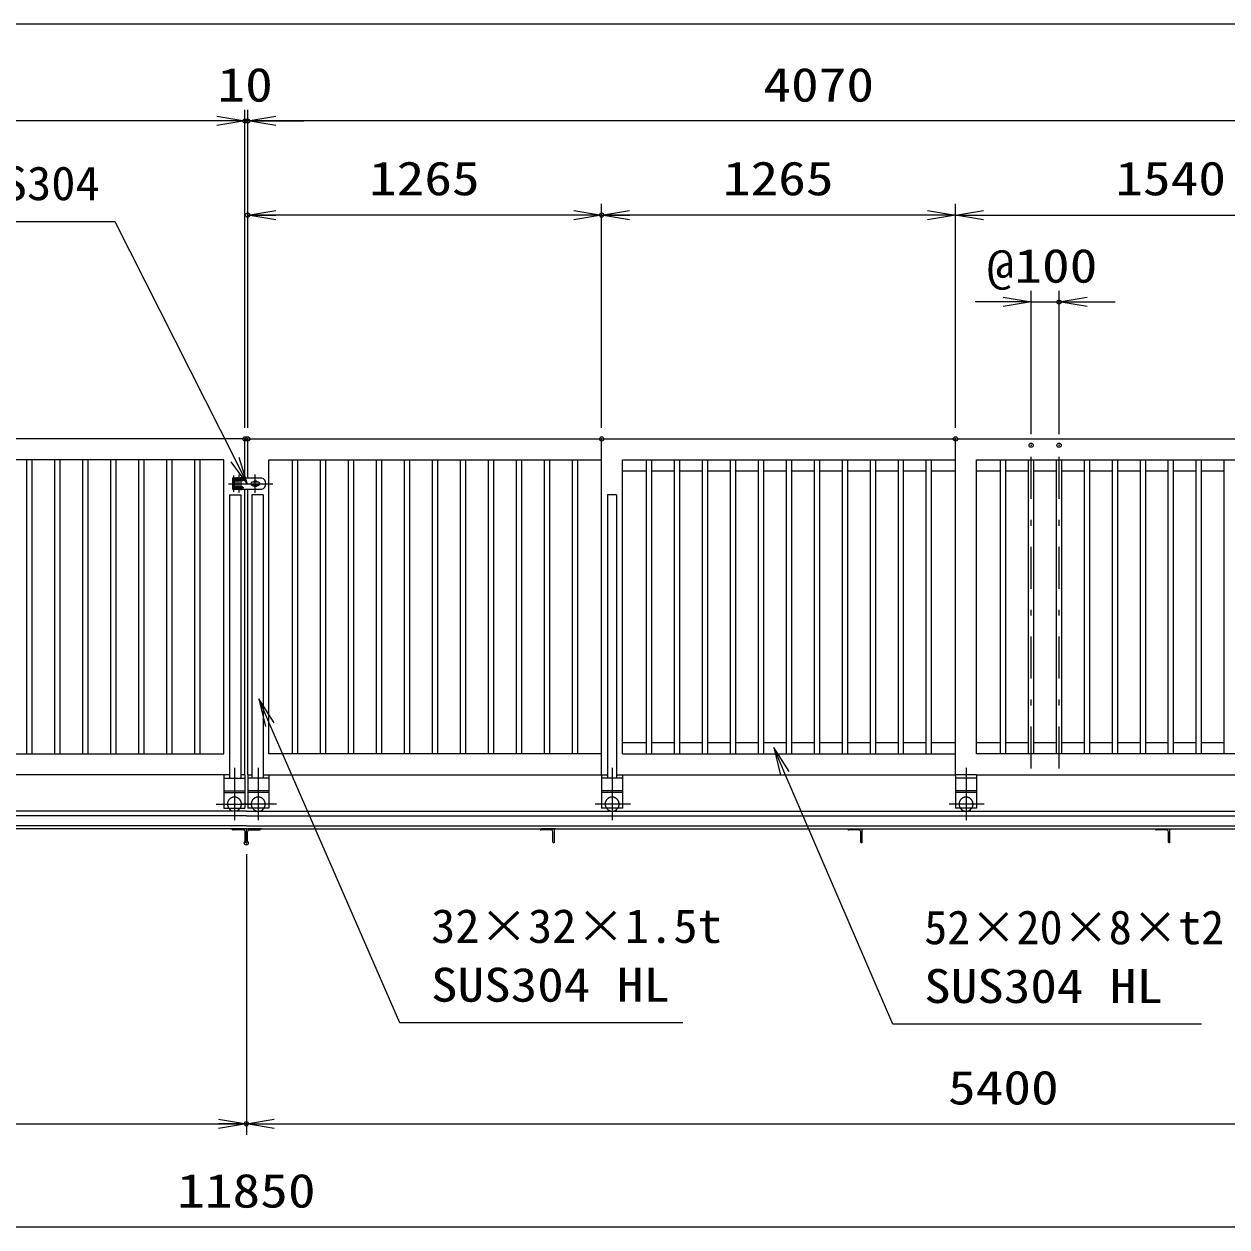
# Model space of a CAD drawing. Units: millimetres at full size. Extents: x -11880 to 11880, y -8400 to 8400.
# Drawn here: x 84 to 4383, y 795 to 5094 of the extents above; entities that cross this region are included whole.
import ezdxf
from ezdxf.enums import TextEntityAlignment as Align

# ---------------------------------------------------------------- set-up
doc = ezdxf.new("R2010")
doc.units = ezdxf.units.MM
doc.header["$LTSCALE"] = 30
doc.header["$PDMODE"] = 32
doc.header["$PDSIZE"] = 15
for name, pattern in [('USER1', [10.7, 5, -2.5, 0.7, -2.5]), ('USER2', [2.7, 2, -0.7]), ('USER4', [80, 60, -20]), ('USER5', [160, 100, -20, 20, -20])]:
    doc.linetypes.add(name, pattern=pattern)
for name, color, linetype, lineweight in [('0-1_外形線', 7, 'Continuous', 18), ('0-2_01', 4, 'Continuous', 18), ('0-3_軸線', 6, 'USER1', 18), ('0-4_隠れ線', 4, 'USER2', 18), ('0-8_寸法線', 3, 'Continuous', 18), ('0-9_0', 7, 'Continuous', 18)]:
    doc.layers.add(name, color=color, linetype=linetype, lineweight=lineweight)
doc.layers.add('0-A_DEFPOINTS', color=7, linetype='Continuous')
doc.styles.add('ＭＳ ゴシック', font='')
doc.styles.get('ＭＳ ゴシック').set_extended_font_data('MS Gothic')

# ---------------------------------------------------------------- blocks, each defined once
blk = doc.blocks.new('_OPEN')
at = {"layer": '0-9_0'}
blk.add_line((0, 0), (-30, 0), dxfattribs=at)
blk.add_lwpolyline([(-30, 5), (0, 0), (-30, -5)], dxfattribs=at)
blk = doc.blocks.new('S158')
at = {"layer": '0-8_寸法線'}
for points in [[(9757665.3, -15321462.8), (9816050.1, -15321462.8), (9828919.8, -15346994.5), (9830270.2, -15349673.4)], [(9828473.3, -15347219.5), (9830270.2, -15349673.4), (9829366.3, -15346769.4)]]:
    blk.add_lwpolyline(points, dxfattribs=at)
at = {"layer": '0-8_寸法線', "color": 254, "style": 'ＭＳ ゴシック', "width": 1.05}
blk.add_text('MARUKI 掛金 120 SUS304', height=3637, dxfattribs=at).set_placement((9757233.3, -15320272.3), align=Align.BOTTOM_LEFT)
blk = doc.blocks.new('S162')
at = {"layer": '0-8_寸法線'}
for points in [[(9876930.6, -15407394.1), (9846597, -15407394.1), (9832662.3, -15375397.3), (9831464.4, -15372646.9)], [(9833120.7, -15375197.7), (9831464.4, -15372646.9), (9832203.9, -15375597)]]:
    blk.add_lwpolyline(points, dxfattribs=at)
at = {"layer": '0-8_寸法線', "color": 254, "style": 'ＭＳ ゴシック'}
for s, width, p in [('32×32×1.5t', 1.05, (9849945, -15399903.5)), ('SUS304 HL', 1.15, (9849945, -15406203.5))]:
    blk.add_text(s, height=3637, dxfattribs=dict(at, width=width)).set_placement(p, align=Align.BOTTOM_LEFT)
blk = doc.blocks.new('S164')
at = {"layer": '0-8_寸法線'}
for points in [[(9932573.2, -15407533.5), (9899474.8, -15407533.5), (9887884.9, -15380631.2), (9886697.9, -15377876)], [(9888344.1, -15380433.4), (9886697.9, -15377876), (9887425.7, -15380829.1)]]:
    blk.add_lwpolyline(points, dxfattribs=at)
at = {"layer": '0-8_寸法線', "color": 254, "style": 'ＭＳ ゴシック'}
blk.add_text('52×20×8×t2', height=3637, dxfattribs=at).set_placement((9902822.8, -15400042.9), align=Align.BOTTOM_LEFT)
at = {"layer": '0-8_寸法線', "color": 254, "style": 'ＭＳ ゴシック', "width": 1.15}
blk.add_text('SUS304 HL', height=3637, dxfattribs=at).set_placement((9902822.8, -15406342.9), align=Align.BOTTOM_LEFT)

msp = doc.modelspace()

# ---------------------------------------------------------------- linework, layer by layer
at = {"layer": '0-1_外形線'}
for p, q in [((873.29, 3611.32), (-1061.37, 3611.32)), ((873.29, 3471.32), (873.29, 3611.32)), ((883.29, 3611.32), (2817.94, 3611.32)), ((883.29, 3471.32), (883.29, 3611.32)), ((2148.29, 2411.31), (2148.29, 3611.32)), ((2817.94, 3611.32), (3162.12, 3611.32)), ((3413.29, 2411.31), (3413.29, 3611.32)), ((798.29, 3536.32), (-391.71, 3536.32)), ((93.79, 2486.31), (93.79, 3536.32)), ((112.79, 2486.31), (112.79, 3536.32)), ((193.79, 2486.31), (193.79, 3536.32)), ((212.79, 2486.31), (212.79, 3536.32)), ((293.79, 2486.31), (293.79, 3536.32)), ((312.79, 2486.31), (312.79, 3536.32)), ((393.79, 2486.31), (393.79, 3536.32)), ((412.79, 2486.31), (412.79, 3536.32)), ((493.79, 2486.31), (493.79, 3536.32)), ((512.79, 2486.31), (512.79, 3536.32)), ((593.79, 2486.31), (593.79, 3536.32)), ((612.79, 2486.31), (612.79, 3536.32)), ((693.79, 2486.31), (693.79, 3536.32)), ((712.79, 2486.31), (712.79, 3536.32)), ((798.29, 2486.31), (798.29, 3536.32)), ((1043.79, 2486.31), (1043.79, 3536.32)), ((1062.79, 2486.31), (1062.79, 3536.32)), ((1143.79, 2486.31), (1143.79, 3536.32)), ((1162.79, 2486.31), (1162.79, 3536.32)), ((1243.79, 2486.31), (1243.79, 3536.32)), ((1262.79, 2486.31), (1262.79, 3536.32)), ((1343.79, 2486.31), (1343.79, 3536.32)), ((1362.79, 2486.31), (1362.79, 3536.32)), ((1443.79, 2486.31), (1443.79, 3536.32)), ((1462.79, 2486.31), (1462.79, 3536.32)), ((1543.79, 2486.31), (1543.79, 3536.32)), ((1562.79, 2486.31), (1562.79, 3536.32)), ((1643.79, 2486.31), (1643.79, 3536.32)), ((1662.79, 2486.31), (1662.79, 3536.32)), ((1743.79, 2486.31), (1743.79, 3536.32)), ((1762.79, 2486.31), (1762.79, 3536.32)), ((1843.79, 2486.31), (1843.79, 3536.32)), ((1862.79, 2486.31), (1862.79, 3536.32)), ((1943.79, 2486.31), (1943.79, 3536.32)), ((1962.79, 2486.31), (1962.79, 3536.32)), ((2043.79, 2486.31), (2043.79, 3536.32)), ((2062.79, 2486.31), (2062.79, 3536.32)), ((2223.29, 3536.32), (2809.52, 3536.32)), ((2223.29, 2486.31), (2223.29, 3536.32)), ((2308.79, 2486.31), (2308.79, 3536.32)), ((2327.79, 2486.31), (2327.79, 3536.32)), ((2408.79, 2486.31), (2408.79, 3536.32)), ((2427.79, 2486.31), (2427.79, 3536.32)), ((2508.79, 2486.31), (2508.79, 3536.32)), ((2527.79, 2486.31), (2527.79, 3536.32)), ((2608.79, 2486.31), (2608.79, 3536.32)), ((2627.79, 2486.31), (2627.79, 3536.32)), ((2708.79, 2486.31), (2708.79, 3536.32)), ((2727.79, 2486.31), (2727.79, 3536.32)), ((2808.79, 2486.31), (2808.79, 3536.32)), ((2809.52, 3536.32), (3155.3, 3536.32)), ((2827.79, 2486.31), (2827.79, 3536.32)), ((2908.79, 2486.31), (2908.79, 3536.32)), ((2927.79, 2486.31), (2927.79, 3536.32)), ((3008.79, 2486.31), (3008.79, 3536.32)), ((3027.79, 2486.31), (3027.79, 3536.32)), ((3108.79, 2486.31), (3108.79, 3536.32)), ((3127.79, 2486.31), (3127.79, 3536.32)), ((3155.3, 3536.32), (3413.29, 3536.32)), ((3208.79, 2486.31), (3208.79, 3536.32)), ((3227.79, 2486.31), (3227.79, 3536.32)), ((3308.79, 2486.31), (3308.79, 3536.32)), ((3327.79, 2486.31), (3327.79, 3536.32)), ((3573.79, 2486.31), (3573.79, 3536.32)), ((3592.79, 2486.31), (3592.79, 3536.32)), ((3673.79, 2486.31), (3673.79, 3536.32)), ((3692.79, 2486.31), (3692.79, 3536.32)), ((3773.79, 2486.31), (3773.79, 3536.32)), ((3792.79, 2486.31), (3792.79, 3536.32)), ((3873.79, 2486.31), (3873.79, 3536.32)), ((3892.79, 2486.31), (3892.79, 3536.32)), ((3973.79, 2486.31), (3973.79, 3536.32)), ((3992.79, 2486.31), (3992.79, 3536.32)), ((4073.79, 2486.31), (4073.79, 3536.32)), ((4092.79, 2486.31), (4092.79, 3536.32)), ((4173.79, 2486.31), (4173.79, 3536.32)), ((4192.79, 2486.31), (4192.79, 3536.32)), ((4273.79, 2486.31), (4273.79, 3536.32)), ((4292.79, 2486.31), (4292.79, 3536.32)), ((4373.79, 2486.31), (4373.79, 3536.32)), ((2308.79, 3496.32), (2223.29, 3496.32)), ((2408.79, 3496.32), (2327.79, 3496.32)), ((2508.79, 3496.32), (2427.79, 3496.32)), ((2608.79, 3496.32), (2527.79, 3496.32)), ((2708.79, 3496.32), (2627.79, 3496.32)), ((2808.79, 3496.32), (2727.79, 3496.32)), ((2908.79, 3496.32), (2827.79, 3496.32)), ((3008.79, 3496.32), (2927.79, 3496.32)), ((3108.79, 3496.32), (3027.79, 3496.32)), ((3208.79, 3496.32), (3127.79, 3496.32)), ((3308.79, 3496.32), (3227.79, 3496.32)), ((3413.29, 3496.32), (3327.79, 3496.32)), ((3573.79, 3496.32), (3488.29, 3496.32)), ((3673.79, 3496.32), (3592.79, 3496.32)), ((3773.79, 3496.32), (3692.79, 3496.32)), ((3873.79, 3496.32), (3792.79, 3496.32)), ((3973.79, 3496.32), (3892.79, 3496.32)), ((4073.79, 3496.32), (3992.79, 3496.32)), ((4173.79, 3496.32), (4092.79, 3496.32)), ((4273.79, 3496.32), (4192.79, 3496.32)), ((4373.79, 3496.32), (4292.79, 3496.32)), ((933.29, 3471.32), (828.29, 3471.32)), ((828.29, 3471.32), (828.29, 3431.32)), ((920.29, 3457.32), (900.29, 3457.32)), ((920.29, 3445.32), (900.29, 3445.32)), ((818.29, 3411.32), (818.29, 2399.31)), ((818.29, 3411.32), (858.29, 3411.32)), ((828.29, 3431.32), (933.29, 3431.32)), ((858.29, 3411.32), (858.29, 2399.31)), ((873.29, 2411.31), (873.29, 3431.32)), ((883.29, 2411.31), (883.29, 3431.32)), ((938.29, 3411.32), (898.29, 3411.32)), ((898.29, 3411.32), (898.29, 2399.31)), ((938.29, 3411.32), (938.29, 2399.31)), ((2169.79, 3411.32), (2169.79, 2399.31)), ((2201.79, 3411.32), (2169.79, 3411.32)), ((2201.79, 3411.32), (2201.79, 2399.31)), ((2223.29, 2526.31), (2308.79, 2526.31)), ((2327.79, 2526.31), (2408.79, 2526.31)), ((2427.79, 2526.31), (2508.79, 2526.31)), ((2527.79, 2526.31), (2608.79, 2526.31)), ((2627.79, 2526.31), (2708.79, 2526.31)), ((2727.79, 2526.31), (2808.79, 2526.31)), ((2827.79, 2526.31), (2908.79, 2526.31)), ((2927.79, 2526.31), (3008.79, 2526.31)), ((3027.79, 2526.31), (3108.79, 2526.31)), ((3127.79, 2526.31), (3208.79, 2526.31)), ((3227.79, 2526.31), (3308.79, 2526.31)), ((3327.79, 2526.31), (3413.29, 2526.31)), ((3488.29, 2526.31), (3573.79, 2526.31)), ((3592.79, 2526.31), (3673.79, 2526.31)), ((3692.79, 2526.31), (3773.79, 2526.31)), ((3792.79, 2526.31), (3873.79, 2526.31)), ((3892.79, 2526.31), (3973.79, 2526.31)), ((3992.79, 2526.31), (4073.79, 2526.31)), ((4092.79, 2526.31), (4173.79, 2526.31)), ((4192.79, 2526.31), (4273.79, 2526.31)), ((4292.79, 2526.31), (4373.79, 2526.31)), ((-391.71, 2486.31), (798.29, 2486.31)), ((2223.29, 2486.31), (3413.29, 2486.31)), ((818.29, 2411.31), (-413.21, 2411.31)), ((938.29, 2411.31), (2169.79, 2411.31)), ((2201.79, 2411.31), (3413.29, 2411.31)), ((3488.29, 2411.31), (4953.29, 2411.31)), ((878.29, 2281.31), (-5034.71, 2281.31)), ((878.29, 2281.31), (6791.29, 2281.31)), ((878.29, 2263.81), (-5034.71, 2263.81)), ((878.29, 2263.81), (6791.29, 2263.81)), ((878.29, 2228.11), (-5034.71, 2228.11)), ((878.29, 2217.81), (-5034.71, 2217.81)), ((823.29, 2217.81), (873.29, 2217.81)), ((828.29, 2216.81), (828.29, 2217.81)), ((867.79, 2213.81), (831.29, 2213.81)), ((874.29, 2170.81), (874.29, 2207.31)), ((878.29, 2228.11), (6791.29, 2228.11)), ((878.29, 2167.81), (878.29, 2217.81)), ((882.29, 2170.81), (882.29, 2207.31)), ((933.29, 2217.81), (883.29, 2217.81)), ((888.79, 2213.81), (925.29, 2213.81)), ((928.29, 2216.81), (928.29, 2217.81)), ((1928.29, 2216.81), (1928.29, 2217.81)), ((1967.79, 2213.81), (1931.29, 2213.81)), ((1983.29, 2217.81), (1933.29, 2217.81)), ((1974.29, 2170.81), (1974.29, 2207.31)), ((3028.29, 2216.81), (3028.29, 2217.81)), ((3067.79, 2213.81), (3031.29, 2213.81)), ((3074.29, 2170.81), (3074.29, 2207.31)), ((3078.29, 2217.81), (3078.29, 2167.81)), ((4167.79, 2213.81), (4131.29, 2213.81)), ((4174.29, 2170.81), (4174.29, 2207.31)), ((4178.29, 2217.81), (4178.29, 2167.81)), ((4178.29, 2216.81), (4178.29, 2217.81)), ((878.29, 2167.81), (877.29, 2167.81)), ((878.29, 2167.81), (879.29, 2167.81)), ((3078.29, 2167.81), (3077.29, 2167.81)), ((4178.29, 2167.81), (4177.29, 2167.81))]:
    msp.add_line(p, q, dxfattribs=at)
for points in [[(3162.12, 3611.32), (3413.29, 3611.32), (4953.29, 3611.32)], [(2148.29, 2486.31), (958.29, 2486.31), (958.29, 3536.32), (2148.29, 3536.32)], [(878.29, 2167.81), (878.29, 2217.81), (6791.29, 2217.81)], [(1978.29, 2217.81), (1978.29, 2167.81), (1977.29, 2167.81)]]:
    msp.add_lwpolyline(points, dxfattribs=at)
msp.add_lwpolyline([(4878.29, 2486.31), (3488.29, 2486.31), (3488.29, 3536.32), (4878.29, 3536.32)], close=True, dxfattribs=at)
for centre in [(845.29, 3464.32), (845.29, 3438.32), (860.29, 3464.32), (860.29, 3438.32)]:
    msp.add_circle(centre, 4, dxfattribs=at)
for centre, radius, start, end in [((900.29, 3451.32), 6, 90.00001, 270), ((910.29, 3451.32), 10, 36.8699, 143.1301), ((910.29, 3451.32), 10, 216.8699, 323.1301), ((920.29, 3451.32), 6, 270, 90.00001), ((927.45, 3451.32), 20.83, 286.2601, 73.73985), ((831.29, 2216.81), 3, 180, 270), ((867.79, 2207.31), 6.5, 0, 90), ((888.79, 2207.31), 6.5, 90, 180), ((925.29, 2216.81), 3, 270, 0), ((1931.29, 2216.81), 3, 180, 270), ((1967.79, 2207.31), 6.5, 0, 90), ((3031.29, 2216.81), 3, 180, 270), ((3067.79, 2207.31), 6.5, 0, 90), ((4131.29, 2216.81), 3, 180, 270), ((4167.79, 2207.31), 6.5, 0, 90), ((877.29, 2170.81), 3, 180, 270), ((879.29, 2170.81), 3, 270, 0), ((1977.29, 2170.81), 3, 180, 270), ((3077.29, 2170.81), 3, 180, 270), ((4177.29, 2170.81), 3, 180, 270)]:
    msp.add_arc(centre, radius, start, end, dxfattribs=at)
at = {"layer": '0-2_01', "color": 7}
for p, q in [((798.29, 2411.31), (798.29, 2291.31)), ((873.29, 2411.31), (858.29, 2411.31)), ((873.29, 2411.31), (873.29, 2291.31)), ((883.29, 2411.31), (883.29, 2291.31)), ((883.29, 2411.31), (898.29, 2411.31)), ((958.29, 2411.31), (958.29, 2291.31)), ((2148.29, 2411.31), (2148.29, 2291.31)), ((3413.29, 2411.31), (3413.29, 2291.31)), ((3488.29, 2411.31), (3413.29, 2411.31)), ((3488.29, 2411.31), (3488.29, 2291.31)), ((798.29, 2399.31), (873.29, 2399.31)), ((958.28, 2399.31), (883.29, 2399.31)), ((2223.29, 2399.31), (2148.29, 2399.31)), ((3488.29, 2399.31), (3413.29, 2399.31)), ((798.29, 2354.31), (873.29, 2354.31)), ((958.28, 2354.31), (883.29, 2354.31)), ((2223.29, 2354.31), (2148.29, 2354.31)), ((3488.29, 2354.31), (3413.29, 2354.31)), ((798.29, 2291.31), (873.29, 2291.31)), ((958.28, 2291.31), (883.29, 2291.31)), ((3488.29, 2291.31), (3413.29, 2291.31))]:
    msp.add_line(p, q, dxfattribs=at)
at = {"layer": '0-2_01', "linetype": 'USER5'}
for p, q in [((835.79, 2435.63), (835.79, 2248.52)), ((920.79, 2435.63), (920.79, 2248.52)), ((2185.79, 2435.63), (2185.79, 2248.52)), ((3450.79, 2435.63), (3450.79, 2248.52)), ((770.68, 2306.31), (896.01, 2306.31)), ((985.89, 2306.31), (860.56, 2306.31)), ((2250.89, 2306.31), (2125.56, 2306.31)), ((3515.89, 2306.31), (3390.56, 2306.31))]:
    msp.add_line(p, q, dxfattribs=at)
at = {"layer": '0-2_01', "linetype": 'USER4'}
for p, q in [((798.29, 2348.31), (873.29, 2348.31)), ((958.28, 2348.31), (883.29, 2348.31)), ((2223.29, 2348.31), (2148.29, 2348.31)), ((3488.29, 2348.31), (3413.29, 2348.31))]:
    msp.add_line(p, q, dxfattribs=at)
at = {"layer": '0-2_01', "color": 7}
msp.add_lwpolyline([(2223.29, 2411.31), (2223.29, 2291.31), (2148.29, 2291.31)], dxfattribs=at)
at = {"layer": '0-2_01', "linetype": 'USER4'}
for centre in [(835.79, 2306.31), (920.79, 2306.31), (2185.79, 2306.31), (3450.79, 2306.31)]:
    msp.add_arc(centre, 25, 323.1301, 216.8699, dxfattribs=at)
at = {"layer": '0-2_01', "color": 7}
for centre in [(835.79, 2306.31), (920.79, 2306.31), (2185.79, 2306.31), (3450.79, 2306.31)]:
    msp.add_arc(centre, 25, 216.8699, 323.1301, dxfattribs=at)
at = {"layer": '0-3_軸線'}
for p, q in [((3683.29, 2433.81), (3683.29, 3588.82)), ((3783.29, 2433.81), (3783.29, 3588.82))]:
    msp.add_line(p, q, dxfattribs=at)
at = {"layer": '0-3_軸線', "linetype": 'Continuous'}
for p, q in [((852.79, 3419.67), (852.79, 3483.02)), ((910.29, 3418.16), (910.29, 3483.8)), ((814.17, 3451.32), (972.68, 3451.32)), ((833.29, 3421.92), (833.29, 3480.04)), ((838.38, 3464.32), (867.97, 3464.32)), ((845.29, 3428.92), (845.29, 3474.66)), ((860.29, 3427.84), (860.29, 3474.66)), ((838.38, 3438.32), (869.59, 3438.32))]:
    msp.add_line(p, q, dxfattribs=at)
at = {"layer": '0-4_隠れ線', "linetype": 'Continuous'}
msp.add_line((838.29, 3431.32), (838.29, 3471.32), dxfattribs=at)
at = {"layer": '0-8_寸法線'}
for p, q in [((4953.29, 5093.94), (-3196.71, 5093.94)), ((873.29, 3651.32), (873.29, 4787.64)), ((873.29, 3651.32), (873.29, 4787.64)), ((883.29, 3651.32), (883.29, 4787.64)), ((883.29, 3651.32), (883.29, 4787.64)), ((873.29, 4747.64), (-3196.71, 4747.64)), ((773.29, 4747.64), (673.29, 4747.64)), ((883.29, 4747.64), (873.29, 4747.64)), ((4953.29, 4747.64), (883.29, 4747.64)), ((983.29, 4747.64), (1083.29, 4747.64)), ((883.29, 3651.32), (883.29, 4451.31)), ((2148.29, 3651.32), (2148.29, 4451.31)), ((2148.29, 3651.32), (2148.29, 4451.31)), ((3413.29, 3651.32), (3413.29, 4451.31)), ((3413.29, 3651.32), (3413.29, 4451.31)), ((2148.29, 4411.31), (883.29, 4411.31)), ((3413.29, 4411.31), (2148.29, 4411.31)), ((3413.29, 4411.31), (4953.29, 4411.31)), ((3683.29, 3628.82), (3683.29, 4140.69)), ((3783.29, 3628.82), (3783.29, 4140.69)), ((3583.29, 4100.69), (3483.29, 4100.69)), ((3683.29, 4100.69), (3783.29, 4100.69)), ((3883.29, 4100.69), (3983.29, 4100.69)), ((878.29, 2127.81), (878.29, 1123.81)), ((878.29, 2127.81), (878.29, 1123.81)), ((-4521.71, 1163.81), (878.29, 1163.81)), ((878.29, 1163.81), (6278.29, 1163.81)), ((-5046.71, 795.22), (6803.29, 795.22))]:
    msp.add_line(p, q, dxfattribs=at)
at = {"layer": '0-A_DEFPOINTS'}
for p in [(873.29, 4747.64), (883.29, 4747.64), (883.29, 4411.31), (2148.29, 4411.31), (3783.29, 4100.69), (873.29, 3611.32), (883.29, 3611.32), (2148.29, 3611.32), (3413.29, 3611.32), (3683.29, 3588.82), (3783.29, 3588.82), (878.29, 2167.81), (878.29, 1163.81)]:
    msp.add_point(p, dxfattribs=at)

# ---------------------------------------------------------------- block references
at = {"layer": '0-8_寸法線'}
for name, p, xscale, yscale in [('_OPEN', (873.29, 4747.64), 3.333333, 3.333333), ('_OPEN', (873.29, 4747.64), 3.333333, 3.333333), ('S158', (-326792.84, 515103.86), 0.03333333, 0.03333333), ('_OPEN', (2148.29, 4411.31), 3.333333, 3.333333), ('_OPEN', (3413.29, 4411.31), 3.333333, 3.333333), ('_OPEN', (3683.29, 4100.69), 3.333333, 3.333333), ('S162', (-326792.84, 515103.86), 0.03333333, 0.03333333), ('S164', (-326792.84, 515103.86), 0.03333333, 0.03333333), ('_OPEN', (878.29, 1163.81), 3.333333, 3.333333)]:
    msp.add_blockref(name, p, dxfattribs=dict(at, xscale=xscale, yscale=yscale))
at = {"layer": '0-8_寸法線', "xscale": 3.333333, "yscale": 3.333333, "rotation": 180}
for p in [(883.29, 4747.64), (883.29, 4747.64), (883.29, 4411.31), (2148.29, 4411.31), (3413.29, 4411.31), (3783.29, 4100.69), (878.29, 1163.81)]:
    msp.add_blockref('_OPEN', p, dxfattribs=at)

# ---------------------------------------------------------------- texts
at = {"layer": '0-8_寸法線', "color": 254, "style": 'ＭＳ ゴシック', "width": 1.2}
for s, p in [('10', (775.09, 4780.32)), ('4070', (2726.29, 4780.32)), ('1265', (1316.59, 4445.62)), ('1265', (2581.59, 4445.62)), ('1540', (3984.09, 4445.62)), ('@100', (3524.49, 4133.37)), ('5400', (3386.29, 1196.5)), ('11850', (631.09, 827.91))]:
    msp.add_text(s, height=121.2, dxfattribs=at).set_placement(p, align=Align.BOTTOM_LEFT)

doc.saveas('drawing.dxf')
